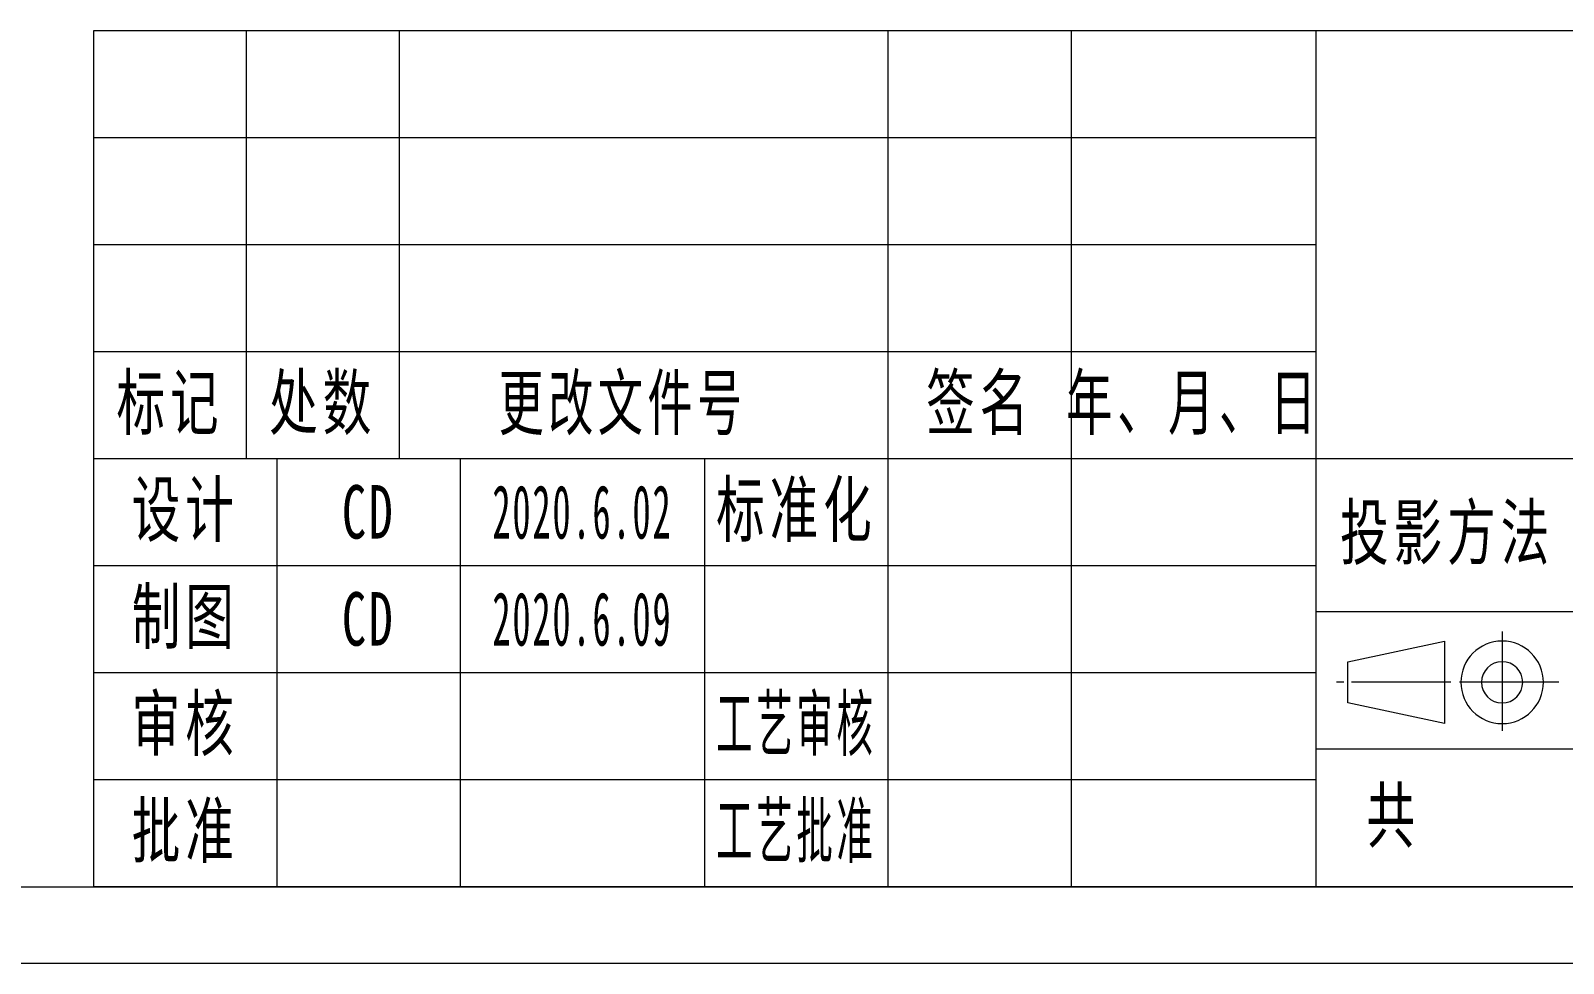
# Model space of a CAD drawing. Header units: millimetres. Extents: x -15766 to 80009, y -9701 to 15159.
# Drawn here: x -6698 to -6497.4, y 11134.1 to 11256.1 of the extents above; entities that cross this region are included whole.
import ezdxf

# ---------------------------------------------------------------- set-up
doc = ezdxf.new("R2010")
doc.units = ezdxf.units.MM
doc.linetypes.add('CENTER-HOKUTO_1', pattern=[16, 13, -1, 1, -1])
for name, color, linetype, lineweight in [('CDRAFT0', 7, 'Continuous', 18), ('title_frame', 7, 'Continuous', 18), ('尺寸线层', 3, 'Continuous', 18), ('粗实线层_1', 7, 'Continuous', 15), ('细实线层', 7, 'Continuous', 18)]:
    doc.layers.add(name, color=color, linetype=linetype, lineweight=lineweight)
doc.styles.add('UserTxtStyle1', font='', dxfattribs={"width": 0.618357})
doc.styles.add('UserTxtStyle2', font='', dxfattribs={"width": 0.634692})
doc.styles.add('标准', font='', dxfattribs={"width": 0.667})
doc.styles.get('UserTxtStyle1').set_extended_font_data('宋体')
doc.styles.get('UserTxtStyle2').set_extended_font_data('宋体')
doc.styles.get('标准').set_extended_font_data('宋体')

# ---------------------------------------------------------------- blocks, each defined once
blk = doc.blocks.new('*X3')
at = {"layer": 'CDRAFT0'}
blk.add_line((0, 0), (420, 0), dxfattribs=at)
at = {"layer": '粗实线层_1'}
blk.add_line((25, 5), (415, 5), dxfattribs=at)

msp = doc.modelspace()

# ---------------------------------------------------------------- linework, layer by layer
at = {"layer": '粗实线层_1'}
for p, q in [((-6329.79993, 11256.10436), (-6689.79993, 11256.10436)), ((-6689.79993, 11256.10436), (-6689.79993, 11144.10436)), ((-6529.79993, 11256.10436), (-6529.79993, 11144.10436)), ((-6429.79993, 11200.10436), (-6689.79993, 11200.10436)), ((-6609.79993, 11200.10436), (-6609.79993, 11144.10436)), ((-6529.79993, 11186.10436), (-6689.79993, 11186.10436)), ((-6529.79993, 11172.10436), (-6689.79993, 11172.10436)), ((-6429.79993, 11162.10436), (-6529.79993, 11162.10436)), ((-6529.79993, 11158.10436), (-6689.79993, 11158.10436)), ((-6329.79993, 11144.10436), (-6689.79993, 11144.10436))]:
    msp.add_line(p, q, dxfattribs=at)
at = {"layer": '细实线层'}
for p, q in [((-6669.79993, 11256.10436), (-6669.79993, 11200.10436)), ((-6649.79993, 11256.10436), (-6649.79993, 11200.10436)), ((-6585.79993, 11256.10436), (-6585.79993, 11144.10436)), ((-6561.79993, 11256.10436), (-6561.79993, 11144.10436)), ((-6529.79993, 11242.10436), (-6689.79993, 11242.10436)), ((-6529.79993, 11228.10436), (-6689.79993, 11228.10436)), ((-6529.79993, 11214.10436), (-6689.79993, 11214.10436)), ((-6665.79993, 11200.10436), (-6665.79993, 11144.10436)), ((-6641.79993, 11200.10436), (-6641.79993, 11144.10436)), ((-6429.79993, 11180.10436), (-6529.79993, 11180.10436))]:
    msp.add_line(p, q, dxfattribs=at)
at = {"layer": '细实线层', "color": 3}
for p, q in [((-6525.59659, 11173.56202), (-6512.94249, 11176.26202)), ((-6512.94249, 11176.26202), (-6512.94249, 11165.46202)), ((-6525.59659, 11168.16202), (-6525.59659, 11173.56202)), ((-6512.94249, 11165.46202), (-6525.59659, 11168.16202))]:
    msp.add_line(p, q, dxfattribs=at)
at = {"layer": '细实线层', "color": 2, "linetype": 'CENTER-HOKUTO_1', "lineweight": 18}
for p, q in [((-6505.40368, 11177.50402), (-6505.40368, 11163.55042)), ((-6512.10385, 11170.86202), (-6528.01996, 11170.86202)), ((-6497.97899, 11170.86202), (-6511.8903, 11170.86202))]:
    msp.add_line(p, q, dxfattribs=at)
at = {"layer": '细实线层', "color": 3}
for radius in [5.4, 2.7]:
    msp.add_arc((-6505.40368, 11170.86202), radius, 0, 359.9893827, dxfattribs=at)

# ---------------------------------------------------------------- block references
at = {"layer": 'title_frame', "xscale": 2, "yscale": 2, "zscale": 2}
msp.add_blockref('*X3', (-7159.79993, 11134.10436), dxfattribs=at)

# ---------------------------------------------------------------- texts
at = {"layer": '尺寸线层', "char_height": 7, "attachment_point": 5, "line_spacing_factor": 1.15057}
for s, insert, width, style in [('\\T1.1;标记', (-6679.79993, 11207.10436), 36, '标准'), ('\\T1.1;处数', (-6659.79993, 11207.10436), 36, '标准'), ('\\T1.1;更改文件号', (-6620.53309, 11207.05638), 60, 'UserTxtStyle1'), ('\\T1.1;签名', (-6573.79993, 11207.10436), 44, '标准'), ('\\T1.1;年、月、日', (-6545.79993, 11207.10436), 60, 'UserTxtStyle2'), ('\\T1.1;设计', (-6677.79993, 11193.10436), 44, '标准'), ('\\T1.1;标准化', (-6597.79993, 11193.10436), 44, '标准'), ('{\\T1.1;CD}', (-6653.79993, 11193.10436), 44, '标准'), ('{\\W0.5;\\T1.1;2020.6.02}', (-6625.79993, 11193.10436), 32, '标准'), ('\\T1.1;投影方法', (-6512.60993, 11190.10436), 44, '标准'), ('\\T1.1;制图', (-6677.79993, 11179.10436), 44, '标准'), ('{\\T1.1;CD}', (-6653.79993, 11179.10436), 44, '标准'), ('{\\W0.5;\\T1.1;2020.6.09}', (-6625.79993, 11179.10436), 32, '标准'), ('\\T1.1;审核', (-6677.79993, 11165.10436), 44, '标准'), ('{\\W0.5;\\T1.1;工艺审核}', (-6597.79993, 11165.10436), 44, '标准'), ('\\T1.1;共', (-6519.65726, 11153.10436), 16, '标准'), ('{\\T1.1;批准}', (-6677.79993, 11151.10436), 44, '标准'), ('{\\W0.5;\\T1.1;工艺批准}', (-6597.79993, 11151.10436), 44, '标准')]:
    msp.add_mtext(s, dxfattribs=dict(at, insert=insert, width=width, style=style))

doc.saveas('drawing.dxf')
